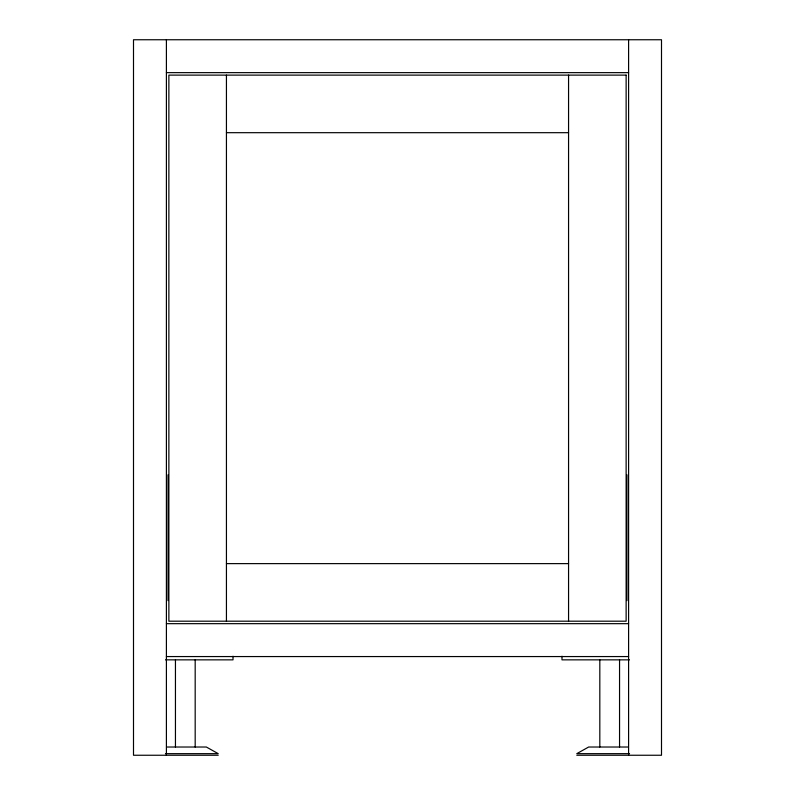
<?xml version="1.0" encoding="UTF-8"?>
<svg xmlns="http://www.w3.org/2000/svg" width="795" height="795" viewBox="0 0 795 795"><rect width="100%" height="100%" fill="white"/><g stroke="black" fill="none" stroke-linecap="round" stroke-linejoin="round"><path stroke-width="1.19" d="M166.403 72.643L628.597 72.643M226.436 132.686L568.564 132.686M226.436 563.625L568.564 563.625M166.403 623.668L628.597 623.668M166.403 656.561L628.597 656.561M165.509 659.85L233.014 659.85L233.014 656.223M629.491 659.85L561.986 659.85L561.986 656.223M167.089 747.022L206.362 747.022L218.218 753.66L165.459 753.66M627.911 747.022L588.638 747.022L576.782 753.66L629.541 753.66M218.218 755.25L133.5 755.25L133.5 39.75L661.5 39.75L661.5 755.25L576.782 755.25M628.597 39.75L628.597 755.25M626.957 474.804L626.957 600.632M619.553 659.85L619.553 747.022M599.818 659.85L599.818 747.022M568.564 75.118L568.564 621.193M226.436 75.118L226.436 621.193M195.182 659.85L195.182 747.022M175.447 659.85L175.447 747.022M168.043 474.804L168.043 600.632M166.403 39.75L166.403 755.25M626.132 75.118L168.868 75.118L168.868 621.193L626.132 621.193L626.132 75.118"/></g></svg>
